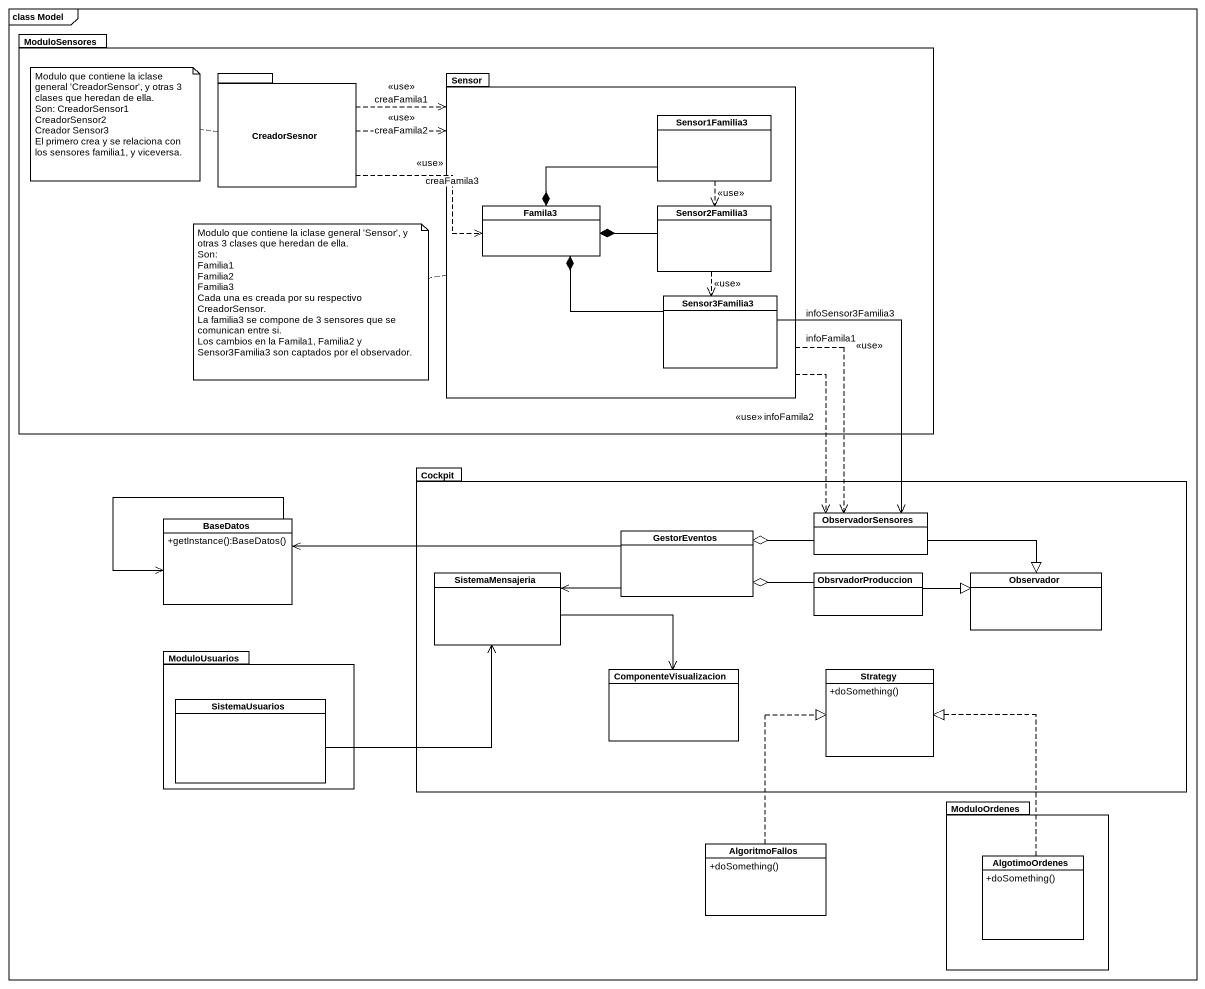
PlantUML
@startuml
mainframe class Model
hide circle
hide empty members
skinparam classAttributeIconSize 0
package ModuloSensores {
  package CreadorSesnor {
  }
  package Sensor {
    class Sensor1Familia3
    class Famila3
    class Sensor2Familia3
    class Sensor3Familia3
  }
}
package Cockpit {
  class ObservadorSensores
  class GestorEventos
  class SistemaMensajeria
  class ObsrvadorProduccion
  class Observador
  class ComponenteVisualizacion
  class Strategy {
    +doSomething()
  }
}
class BaseDatos {
  +getInstance():BaseDatos()
}
package ModuloUsuarios {
  class SistemaUsuarios
}
package ModuloOrdenes {
  class AlgotimoOrdenes {
    +doSomething()
  }
}
class AlgoritmoFallos {
  +doSomething()
}
CreadorSesnor .right.> Sensor : <<use>>\ncreaFamila1
CreadorSesnor .right.> Sensor : <<use>>\ncreaFamila2
CreadorSesnor .right.> Famila3 : <<use>>\ncreaFamila3
Sensor ..> ObservadorSensores : <<use>>\ninfoFamila1
Sensor ..> ObservadorSensores : <<use>>\ninfoFamila2
Sensor1Familia3 ..> Sensor2Familia3 : <<use>>
Famila3 *-right- Sensor1Familia3
Famila3 *-right- Sensor2Familia3
Famila3 *-right- Sensor3Familia3
Sensor2Familia3 ..> Sensor3Familia3 : <<use>>
Sensor3Familia3 --> ObservadorSensores : infoSensor3Familia3
BaseDatos --> BaseDatos
ObservadorSensores -right-|> Observador
GestorEventos -left-> BaseDatos
GestorEventos o-right- ObservadorSensores
GestorEventos -left-> SistemaMensajeria
GestorEventos o-right- ObsrvadorProduccion
SistemaMensajeria -right-> ComponenteVisualizacion
ObsrvadorProduccion -right-|> Observador
SistemaUsuarios -right-> SistemaMensajeria
AlgoritmoFallos .up.|> Strategy
AlgotimoOrdenes .up.|> Strategy
note left of CreadorSesnor
  Modulo que contiene la iclase general 'CreadorSensor', y otras 3 clases que heredan de ella.
  Son: CreadorSensor1
  CreadorSensor2
  Creador Sensor3
  El primero crea y se relaciona con los sensores familia1, y viceversa.
end note
note left of Sensor
  Modulo que contiene la iclase general 'Sensor', y otras 3 clases que heredan de ella.
  Son:
  Familia1
  Familia2
  Familia3
  Cada una es creada por su respectivo CreadorSensor.
  La familia3 se compone de 3 sensores que se comunican entre si.
  Los cambios en la Famila1, Familia2 y Sensor3Familia3 son captados por el observador.
end note
@enduml
